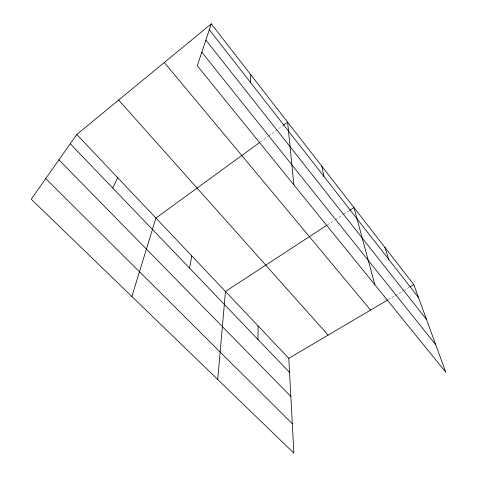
<?xml version="1.0" encoding="UTF-8"?>
<svg xmlns="http://www.w3.org/2000/svg" width="477" height="477" viewBox="0 0 477 477"><rect width="100%" height="100%" fill="white"/><g stroke="black" fill="none" stroke-linecap="round" stroke-linejoin="round"><path stroke-width="0.36" stroke-dasharray="2.38 1.79" d="M260.251 142.074L267.985 136.44M268.581 136.011L282.861 125.606M327.341 224.935L334.771 220.082M335.391 219.682L342.814 214.829M343.434 214.423L349.003 210.786M388.361 299.592L394.717 295.841M395.35 295.466L402.976 290.964M403.614 290.594L409.332 287.22"/><path stroke-width="0.72" d="M257.968 339.463L258.099 325.91M250.413 82.33L250.842 74.782M217.721 379.495L225.472 291.465L326.727 225.335M189.548 268.128L191.79 255.91M131.873 296.497L155.931 218.049L259.655 142.51M211.293 23.85L197.293 65.754L445.762 372.209L413.78 284.596L211.293 23.85L76.767 134.478L31.238 199.201L293.898 453.15L288.8 358.322L76.767 134.478M112.763 188.075L117.67 177.659M283.457 125.177L287.625 122.142L293.862 184.861M349.623 210.381L353.952 207.555L374.886 284.787M288.8 358.322L387.729 299.961M409.97 286.844L413.78 284.596M45.75 178.571L292.323 423.773M58.909 159.861L290.851 396.453M70.244 143.75L289.557 372.4M118.642 100.039L328.122 335.128M164.309 62.487L370.569 310.086M201.825 52.196L435.757 344.799M205.879 40.062L426.533 319.524M209.325 29.741L418.472 297.439M384.844 247.33L388.761 259.416M321.909 166.294L323.949 176.454"/></g></svg>
